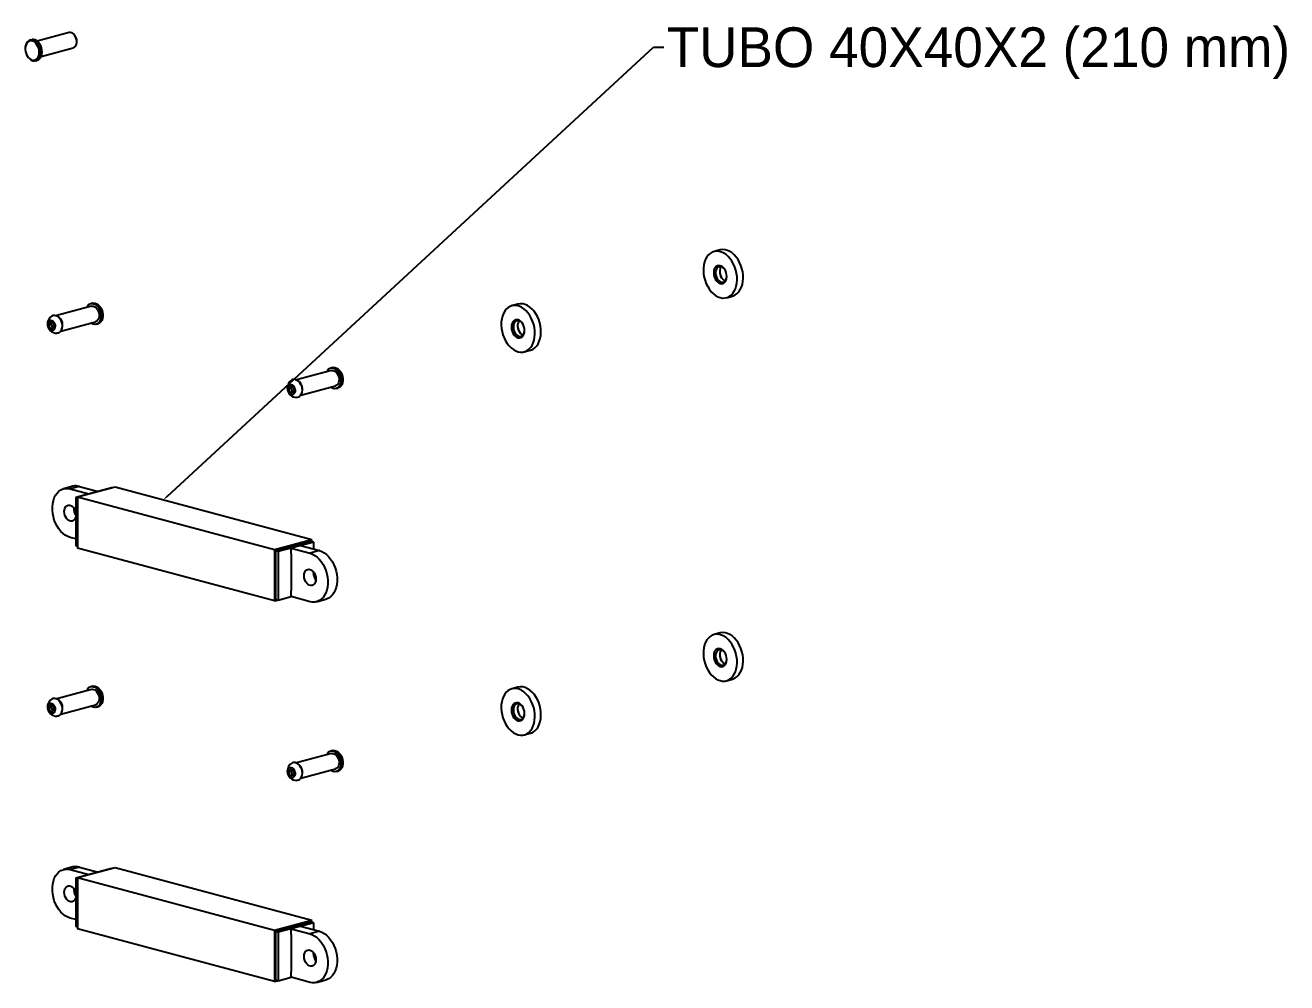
# Model space of a CAD drawing. Header units: millimetres. Extents: x -7982 to 6300, y -38 to 5016.
# Drawn here: x 2353 to 3305, y 2200 to 2923 of the extents above; entities that cross this region are included whole.
import ezdxf
from ezdxf import colors
from ezdxf.entities.mleader import LeaderData, LeaderLine
from ezdxf.math import Vec2, Vec3

# ---------------------------------------------------------------- set-up
doc = ezdxf.new("R2010")
doc.units = ezdxf.units.MM
doc.header["$LTSCALE"] = 15

msp = doc.modelspace()

# ---------------------------------------------------------------- linework, layer by layer
at = {"color": 7, "linetype": 'Continuous', "lineweight": 25}
for p, q in [((2385.81, 2917.34), (2361.72, 2910.89)), ((2390.75, 2914.16), (2390.47, 2914.65)), ((2352.72, 2905.29), (2352.72, 2905.1)), ((2357.72, 2911.88), (2356.3, 2911.51)), ((2364.82, 2899.29), (2388.92, 2905.75)), ((2391.61, 2910.41), (2391.61, 2910.98)), ((2354.14, 2899.8), (2354.23, 2899.64)), ((2360.44, 2896.05), (2361.86, 2896.43)), ((2877.11, 2753.22), (2872.51, 2751.99)), ((2881.83, 2717.22), (2886.42, 2718.45)), ((2402.72, 2710.7), (2376.45, 2703.66)), ((2403.62, 2713.01), (2402.2, 2712.63)), ((2409.92, 2709.26), (2409.83, 2709.42)), ((2411.34, 2703.77), (2411.34, 2703.95)), ((2724.53, 2712.34), (2719.93, 2711.11)), ((2370.51, 2696.46), (2371.21, 2698.88)), ((2370.51, 2696.46), (2372.35, 2696.95)), ((2371.82, 2693.97), (2370.51, 2696.46)), ((2371.21, 2698.88), (2373.23, 2698.82)), ((2371.82, 2693.97), (2373.66, 2694.47)), ((2373.23, 2698.82), (2374.53, 2696.33)), ((2373.99, 2694.47), (2373.66, 2694.47)), ((2374.53, 2696.33), (2373.83, 2693.91)), ((2379.56, 2692.07), (2405.82, 2699.11)), ((2406.34, 2697.17), (2407.76, 2697.55)), ((2373.83, 2693.91), (2371.82, 2693.97)), ((2729.25, 2676.34), (2733.85, 2677.57)), ((2583.74, 2662.2), (2557.47, 2655.16)), ((2584.64, 2664.51), (2583.22, 2664.13)), ((2590.94, 2660.76), (2590.85, 2660.92)), ((2551.5, 2648.41), (2552.5, 2650.57)), ((2551.5, 2648.41), (2553.34, 2648.9)), ((2552.54, 2645.74), (2551.5, 2648.41)), ((2552.5, 2650.57), (2554.54, 2650.06)), ((2554.54, 2650.06), (2555.58, 2647.39)), ((2555.58, 2647.39), (2554.58, 2645.23)), ((2560.58, 2643.57), (2586.84, 2650.61)), ((2587.36, 2648.68), (2588.78, 2649.06)), ((2592.36, 2655.27), (2592.36, 2655.46)), ((2552.54, 2645.74), (2554.38, 2646.23)), ((2554.58, 2645.23), (2552.54, 2645.74)), ((2555, 2646.13), (2554.38, 2646.23)), ((2388.75, 2574.88), (2381.68, 2572.99)), ((2393.67, 2574.84), (2386.59, 2572.94)), ((2386.59, 2572.94), (2400.74, 2569.15)), ((2417.71, 2573.7), (2390.84, 2566.5)), ((2420.54, 2574.28), (2392.25, 2566.71)), ((2393.67, 2574.84), (2407.81, 2571.05)), ((2407.81, 2571.05), (2400.74, 2569.15)), ((2418.03, 2573.61), (2417.71, 2573.7)), ((2569.03, 2534.5), (2420.54, 2574.28)), ((2392.25, 2566.12), (2390.84, 2566.5)), ((2390.84, 2566.5), (2390.84, 2529.89)), ((2540.74, 2526.92), (2392.25, 2566.71)), ((2392.25, 2566.71), (2392.25, 2528.17)), ((2390.84, 2535.19), (2386.59, 2536.33)), ((2569.03, 2534.5), (2540.74, 2526.92)), ((2568.32, 2533.35), (2541.45, 2526.15)), ((2570.44, 2532.78), (2543.57, 2525.58)), ((2570.44, 2532.78), (2568.32, 2533.35)), ((2569.03, 2533.16), (2569.03, 2534.5)), ((2570.44, 2527.48), (2570.44, 2532.78)), ((2392.25, 2529.51), (2390.84, 2529.89)), ((2540.74, 2488.39), (2392.25, 2528.17)), ((2540.74, 2526.92), (2540.74, 2488.39)), ((2543.57, 2525.58), (2541.45, 2526.15)), ((2541.45, 2526.15), (2541.45, 2489.54)), ((2543.57, 2525.58), (2543.57, 2488.97)), ((2560.54, 2530.13), (2553.47, 2528.23)), ((2553.47, 2528.23), (2567.61, 2524.44)), ((2553.47, 2523.9), (2553.47, 2528.23)), ((2553.47, 2523.9), (2553.47, 2495.96)), ((2560.54, 2530.13), (2574.68, 2526.34)), ((2574.68, 2526.34), (2567.61, 2524.44)), ((2570.27, 2509.22), (2570.32, 2510.17)), ((2570.44, 2507.48), (2570.44, 2510.01)), ((2553.47, 2491.62), (2553.47, 2495.96)), ((2540.74, 2488.39), (2543.25, 2489.06)), ((2543.57, 2488.97), (2541.45, 2489.54)), ((2543.57, 2488.97), (2553.47, 2491.62)), ((2567.61, 2487.83), (2553.47, 2491.62)), ((2572.53, 2487.79), (2579.6, 2489.68)), ((2877.11, 2464.19), (2872.51, 2462.96)), ((2881.83, 2428.18), (2886.42, 2429.41)), ((2402.72, 2421.66), (2376.45, 2414.63)), ((2403.62, 2423.98), (2402.2, 2423.6)), ((2409.92, 2420.22), (2409.83, 2420.39)), ((2724.53, 2423.31), (2719.93, 2422.08)), ((2370.51, 2407.43), (2371.21, 2409.85)), ((2371.21, 2409.85), (2373.23, 2409.79)), ((2373.23, 2409.79), (2374.53, 2407.3)), ((2379.56, 2403.04), (2405.82, 2410.07)), ((2406.34, 2408.14), (2407.76, 2408.52)), ((2411.34, 2414.73), (2411.34, 2414.92)), ((2370.51, 2407.43), (2372.35, 2407.92)), ((2371.82, 2404.94), (2370.51, 2407.43)), ((2371.82, 2404.94), (2373.66, 2405.43)), ((2373.83, 2404.88), (2371.82, 2404.94)), ((2373.99, 2405.44), (2373.66, 2405.43)), ((2374.53, 2407.3), (2373.83, 2404.88)), ((2729.25, 2387.31), (2733.85, 2388.54)), ((2583.74, 2373.17), (2557.47, 2366.13)), ((2584.64, 2375.48), (2583.22, 2375.1)), ((2590.94, 2371.73), (2590.85, 2371.89)), ((2551.5, 2359.38), (2552.5, 2361.54)), ((2552.5, 2361.54), (2554.54, 2361.02)), ((2554.54, 2361.02), (2555.58, 2358.35)), ((2560.58, 2354.54), (2586.84, 2361.58)), ((2592.36, 2366.24), (2592.36, 2366.42)), ((2551.5, 2359.38), (2553.34, 2359.87)), ((2552.54, 2356.71), (2551.5, 2359.38)), ((2552.54, 2356.71), (2554.38, 2357.2)), ((2554.58, 2356.2), (2552.54, 2356.71)), ((2555, 2357.09), (2554.38, 2357.2)), ((2555.58, 2358.35), (2554.58, 2356.2)), ((2587.36, 2359.64), (2588.78, 2360.02)), ((2388.75, 2287.62), (2381.68, 2285.73)), ((2393.67, 2287.58), (2386.59, 2285.68)), ((2386.59, 2285.68), (2400.74, 2281.89)), ((2417.71, 2286.44), (2390.84, 2279.24)), ((2420.54, 2287.03), (2392.25, 2279.45)), ((2393.67, 2287.58), (2407.81, 2283.79)), ((2418.03, 2286.35), (2417.71, 2286.44)), ((2569.03, 2247.24), (2420.54, 2287.03)), ((2392.25, 2278.86), (2390.84, 2279.24)), ((2390.84, 2279.24), (2390.84, 2242.63)), ((2540.74, 2239.66), (2392.25, 2279.45)), ((2392.25, 2279.45), (2392.25, 2240.91)), ((2407.81, 2283.79), (2400.74, 2281.89)), ((2390.84, 2247.94), (2386.59, 2249.07)), ((2569.03, 2247.24), (2540.74, 2239.66)), ((2569.03, 2245.9), (2569.03, 2247.24)), ((2392.25, 2242.25), (2390.84, 2242.63)), ((2540.74, 2201.13), (2392.25, 2240.91)), ((2540.74, 2239.66), (2540.74, 2201.13)), ((2568.32, 2246.09), (2541.45, 2238.89)), ((2543.57, 2238.32), (2541.45, 2238.89)), ((2541.45, 2238.89), (2541.45, 2202.28)), ((2570.44, 2245.52), (2543.57, 2238.32)), ((2543.57, 2238.32), (2543.57, 2201.71)), ((2560.54, 2242.87), (2553.47, 2240.97)), ((2553.47, 2240.97), (2567.61, 2237.19)), ((2553.47, 2236.64), (2553.47, 2240.97)), ((2560.54, 2242.87), (2574.68, 2239.08)), ((2574.68, 2239.08), (2567.61, 2237.19)), ((2570.44, 2245.52), (2568.32, 2246.09)), ((2570.44, 2240.22), (2570.44, 2245.52)), ((2553.47, 2236.64), (2553.47, 2208.7)), ((2570.27, 2221.96), (2570.32, 2222.91)), ((2570.44, 2220.23), (2570.44, 2222.75)), ((2553.47, 2204.36), (2553.47, 2208.7)), ((2540.74, 2201.13), (2543.25, 2201.8)), ((2543.57, 2201.71), (2541.45, 2202.28)), ((2543.57, 2201.71), (2553.47, 2204.36)), ((2567.61, 2200.57), (2553.47, 2204.36)), ((2572.53, 2200.53), (2579.6, 2202.42))]:
    msp.add_line(p, q, dxfattribs=at)
at = {"color": 7, "linetype": 'Continuous', "lineweight": 25, "flags": 128}
for points in [[(2391.27, 2912.75), (2390.74, 2914.15), (2389.99, 2915.38), (2389.08, 2916.37), (2388.06, 2917.06), (2387, 2917.4), (2385.96, 2917.38), (2385.81, 2917.34)], [(2391.36, 2912.73), (2390.89, 2913.92), (2390.75, 2914.16)], [(2363.58, 2905.39), (2362.99, 2907), (2362.18, 2908.47), (2361.19, 2909.71), (2360.07, 2910.68), (2358.87, 2911.32), (2357.64, 2911.62), (2356.45, 2911.54), (2355.35, 2911.1), (2354.4, 2910.33), (2353.62, 2909.24), (2353.07, 2907.9), (2352.77, 2906.36), (2352.72, 2905.29)], [(2362.9, 2905.19), (2362.34, 2906.71), (2361.58, 2908.08), (2360.66, 2909.25), (2359.61, 2910.15), (2358.48, 2910.76), (2357.33, 2911.03), (2356.22, 2910.96), (2355.19, 2910.55), (2354.29, 2909.82), (2353.57, 2908.8), (2353.05, 2907.55), (2352.77, 2906.11), (2352.73, 2904.56), (2352.94, 2902.96), (2353.39, 2901.4), (2354.05, 2899.95), (2354.9, 2898.67), (2355.9, 2897.63), (2356.99, 2896.87), (2358.13, 2896.43), (2359.27, 2896.33), (2360.35, 2896.57), (2361.32, 2897.14), (2362.13, 2898.02), (2362.76, 2899.17), (2363.16, 2900.52), (2363.32, 2902.02), (2363.23, 2903.61), (2362.9, 2905.19)], [(2354.23, 2899.64), (2355.05, 2898.44), (2356.11, 2897.32), (2357.27, 2896.51), (2358.49, 2896.04), (2359.71, 2895.93), (2360.86, 2896.19), (2361.89, 2896.8), (2362.76, 2897.74), (2363.43, 2898.96), (2363.85, 2900.41), (2364.03, 2902.01), (2363.93, 2903.7), (2363.58, 2905.39)], [(2365, 2905.76), (2364.4, 2907.38), (2363.59, 2908.84), (2362.6, 2910.09), (2361.48, 2911.06), (2360.28, 2911.7), (2359.06, 2912), (2357.87, 2911.92), (2357.72, 2911.88)], [(2361.86, 2896.43), (2362.27, 2896.57), (2363.31, 2897.18), (2364.18, 2898.12), (2364.84, 2899.34), (2365.27, 2900.78), (2365.44, 2902.39), (2365.35, 2904.07), (2365, 2905.76)], [(2388.92, 2905.75), (2389.26, 2905.87), (2390.14, 2906.43), (2390.85, 2907.32), (2391.34, 2908.48), (2391.58, 2909.82), (2391.56, 2911.28), (2391.27, 2912.75)], [(2391.61, 2910.98), (2391.59, 2911.48), (2391.36, 2912.73)], [(2877.17, 2717.26), (2878.94, 2716.95), (2880.68, 2716.99), (2882.35, 2717.37), (2883.91, 2718.09), (2885.35, 2719.13), (2886.63, 2720.46), (2887.72, 2722.08), (2888.61, 2723.93), (2889.27, 2726), (2889.7, 2728.23), (2889.89, 2730.59), (2889.83, 2733.02), (2889.52, 2735.49), (2888.97, 2737.94), (2888.19, 2740.32), (2887.2, 2742.59), (2886.01, 2744.71), (2884.65, 2746.63), (2883.14, 2748.31), (2881.52, 2749.73), (2879.81, 2750.86), (2878.06, 2751.66), (2876.28, 2752.14), (2874.52, 2752.27), (2872.81, 2752.06), (2871.19, 2751.51), (2869.69, 2750.64), (2868.33, 2749.45), (2867.14, 2747.97), (2866.15, 2746.23), (2865.37, 2744.26), (2864.82, 2742.11), (2864.51, 2739.81), (2864.45, 2737.4), (2864.63, 2734.95), (2865.06, 2732.49), (2865.73, 2730.06), (2866.62, 2727.73), (2867.71, 2725.53), (2868.99, 2723.51), (2870.42, 2721.7), (2871.99, 2720.15), (2873.66, 2718.87), (2875.4, 2717.9), (2877.17, 2717.26)], [(2886.42, 2718.45), (2886.94, 2718.6), (2888.51, 2719.32), (2889.95, 2720.36), (2891.22, 2721.7), (2892.32, 2723.31), (2893.2, 2725.17), (2893.87, 2727.23), (2894.3, 2729.46), (2894.48, 2731.82), (2894.42, 2734.25), (2894.11, 2736.72), (2893.57, 2739.17), (2892.79, 2741.55), (2891.79, 2743.82), (2890.61, 2745.94), (2889.25, 2747.86), (2887.74, 2749.54), (2886.12, 2750.96), (2884.41, 2752.09), (2882.65, 2752.9), (2880.88, 2753.37), (2879.12, 2753.51), (2877.41, 2753.3), (2877.11, 2753.22)], [(2877.17, 2727.86), (2878.27, 2727.73), (2879.32, 2727.95), (2880.25, 2728.5), (2881.04, 2729.36), (2881.63, 2730.48), (2881.99, 2731.81), (2882.12, 2733.28), (2881.99, 2734.81), (2881.63, 2736.33), (2881.04, 2737.77), (2880.25, 2739.05), (2879.32, 2740.1), (2878.27, 2740.88), (2877.17, 2741.35), (2876.07, 2741.47), (2875.02, 2741.25), (2874.08, 2740.7), (2873.3, 2739.84), (2872.71, 2738.72), (2872.34, 2737.4), (2872.22, 2735.93), (2872.34, 2734.39), (2872.71, 2732.87), (2873.3, 2731.43), (2874.08, 2730.16), (2875.02, 2729.1), (2876.07, 2728.32), (2877.17, 2727.86)], [(2880.89, 2738.05), (2880.37, 2738.8), (2879.44, 2739.75), (2878.41, 2740.38), (2877.34, 2740.67), (2876.31, 2740.58), (2875.38, 2740.14), (2874.61, 2739.35), (2874.04, 2738.28), (2873.71, 2736.99), (2873.64, 2735.56), (2873.84, 2734.09), (2874.29, 2732.65), (2874.97, 2731.36), (2875.83, 2730.27), (2876.82, 2729.48), (2877.88, 2729.01), (2877.88, 2729.01)], [(2878.05, 2740.52), (2877.79, 2740.2), (2877.22, 2739.13), (2876.89, 2737.84), (2876.82, 2736.42), (2877.02, 2734.94), (2877.48, 2733.51), (2878.15, 2732.21), (2879.01, 2731.13), (2880, 2730.33), (2880.89, 2729.91)], [(2877.88, 2729.01), (2878.93, 2728.91), (2879.92, 2729.18), (2880.78, 2729.8), (2881.46, 2730.73), (2881.91, 2731.92), (2882.11, 2733.29), (2882.12, 2733.47)], [(2403.62, 2713.01), (2404.16, 2713.11), (2405.37, 2713.06), (2406.59, 2712.65), (2407.77, 2711.89), (2408.85, 2710.82), (2409.79, 2709.49), (2410.53, 2707.97), (2411.04, 2706.32), (2411.31, 2704.62), (2411.31, 2702.95), (2411.05, 2701.4), (2410.54, 2700.02), (2409.8, 2698.89), (2408.87, 2698.06), (2407.79, 2697.56), (2407.76, 2697.55)], [(2372.95, 2703.61), (2373.72, 2703.96), (2374.79, 2704.1)], [(2374.79, 2704.1), (2375.89, 2703.89), (2376.99, 2703.35), (2378.01, 2702.51), (2378.92, 2701.39), (2379.66, 2700.07), (2380.2, 2698.61), (2380.51, 2697.08), (2380.58, 2695.55), (2380.39, 2694.11), (2379.97, 2692.82), (2379.34, 2691.76), (2378.51, 2690.97), (2377.54, 2690.5), (2376.49, 2690.36)], [(2402.75, 2712.73), (2403.96, 2712.68), (2405.18, 2712.27), (2406.36, 2711.51), (2407.44, 2710.44), (2408.37, 2709.11), (2409.11, 2707.59), (2409.63, 2705.94), (2409.89, 2704.24), (2409.9, 2702.58), (2409.64, 2701.02), (2409.12, 2699.64), (2408.39, 2698.51), (2407.45, 2697.68), (2406.38, 2697.18), (2405.2, 2697.05), (2403.98, 2697.28), (2402.77, 2697.87), (2402.34, 2698.17)], [(2402.72, 2710.7), (2403.13, 2710.78), (2404.18, 2710.71), (2405.24, 2710.27), (2406.24, 2709.5), (2407.11, 2708.44), (2407.8, 2707.16), (2408.28, 2705.73), (2408.5, 2704.26), (2408.46, 2702.82), (2408.15, 2701.51), (2407.6, 2700.42), (2406.84, 2699.61), (2405.92, 2699.13), (2405.82, 2699.11)], [(2724.59, 2676.38), (2726.36, 2676.08), (2728.1, 2676.11), (2729.77, 2676.5), (2731.34, 2677.21), (2732.77, 2678.25), (2734.05, 2679.59), (2735.14, 2681.2), (2736.03, 2683.06), (2736.7, 2685.12), (2737.13, 2687.36), (2737.31, 2689.71), (2737.25, 2692.15), (2736.94, 2694.61), (2736.39, 2697.06), (2735.61, 2699.44), (2734.62, 2701.71), (2733.43, 2703.83), (2732.07, 2705.75), (2730.57, 2707.44), (2728.94, 2708.85), (2727.24, 2709.98), (2725.48, 2710.79), (2723.7, 2711.26), (2721.95, 2711.4), (2720.24, 2711.19), (2718.62, 2710.64), (2717.11, 2709.76), (2715.75, 2708.57), (2714.56, 2707.09), (2713.57, 2705.35), (2712.79, 2703.38), (2712.24, 2701.23), (2711.93, 2698.93), (2711.87, 2696.53), (2712.06, 2694.07), (2712.49, 2691.61), (2713.15, 2689.19), (2714.04, 2686.85), (2715.13, 2684.66), (2716.41, 2682.63), (2717.85, 2680.83), (2719.41, 2679.27), (2721.08, 2677.99), (2722.82, 2677.03), (2724.59, 2676.38)], [(2733.85, 2677.57), (2734.36, 2677.73), (2735.93, 2678.44), (2737.37, 2679.48), (2738.65, 2680.82), (2739.74, 2682.43), (2740.63, 2684.29), (2741.29, 2686.35), (2741.72, 2688.59), (2741.91, 2690.94), (2741.85, 2693.38), (2741.54, 2695.84), (2740.99, 2698.29), (2740.21, 2700.67), (2739.22, 2702.95), (2738.03, 2705.06), (2736.67, 2706.98), (2735.16, 2708.67), (2733.54, 2710.09), (2731.83, 2711.21), (2730.08, 2712.02), (2728.3, 2712.49), (2726.54, 2712.63), (2724.83, 2712.42), (2724.53, 2712.34)], [(2372.04, 2700.32), (2372.88, 2700.12), (2373.69, 2699.59), (2374.4, 2698.78), (2374.94, 2697.75), (2375.27, 2696.6), (2375.35, 2695.44), (2375.18, 2694.36), (2374.77, 2693.46), (2374.17, 2692.82), (2373.42, 2692.5), (2372.59, 2692.53), (2371.75, 2692.9), (2370.98, 2693.58), (2370.35, 2694.51), (2369.91, 2695.61), (2369.71, 2696.78), (2369.75, 2697.91), (2370.04, 2698.91), (2370.55, 2699.69), (2371.24, 2700.17), (2372.04, 2700.32)], [(2372.35, 2696.95), (2372.9, 2698.34), (2372.99, 2698.93)], [(2373.66, 2694.47), (2373.09, 2695.89), (2372.35, 2696.95)], [(2724.59, 2686.98), (2725.69, 2686.85), (2726.74, 2687.07), (2727.68, 2687.63), (2728.46, 2688.48), (2729.05, 2689.6), (2729.42, 2690.93), (2729.54, 2692.4), (2729.42, 2693.93), (2729.05, 2695.46), (2728.46, 2696.89), (2727.68, 2698.17), (2726.74, 2699.23), (2725.69, 2700), (2724.59, 2700.47), (2723.49, 2700.6), (2722.44, 2700.38), (2721.51, 2699.82), (2720.72, 2698.97), (2720.13, 2697.85), (2719.77, 2696.52), (2719.64, 2695.05), (2719.77, 2693.52), (2720.13, 2691.99), (2720.72, 2690.56), (2721.51, 2689.28), (2722.44, 2688.22), (2723.49, 2687.45), (2724.59, 2686.98)], [(2728.31, 2697.18), (2727.79, 2697.92), (2726.86, 2698.87), (2725.83, 2699.51), (2724.77, 2699.79), (2723.74, 2699.71), (2722.8, 2699.26), (2722.03, 2698.47), (2721.46, 2697.4), (2721.13, 2696.11), (2721.06, 2694.69), (2721.26, 2693.21), (2721.72, 2691.78), (2722.39, 2690.48), (2723.25, 2689.4), (2724.24, 2688.6), (2725.3, 2688.13), (2725.3, 2688.13)], [(2725.47, 2699.64), (2725.21, 2699.33), (2724.64, 2698.26), (2724.31, 2696.97), (2724.25, 2695.54), (2724.45, 2694.06), (2724.9, 2692.63), (2725.58, 2691.33), (2726.44, 2690.25), (2727.43, 2689.45), (2728.31, 2689.04)], [(2725.3, 2688.13), (2726.35, 2688.03), (2727.34, 2688.3), (2728.2, 2688.92), (2728.88, 2689.86), (2729.33, 2691.05), (2729.53, 2692.42), (2729.54, 2692.6)], [(2583.77, 2664.24), (2584.97, 2664.19), (2586.2, 2663.77), (2587.38, 2663.01), (2588.46, 2661.94), (2589.39, 2660.62), (2590.13, 2659.09), (2590.65, 2657.44), (2590.91, 2655.75), (2590.92, 2654.08), (2590.66, 2652.52), (2590.14, 2651.14), (2589.41, 2650.01), (2588.47, 2649.18), (2587.39, 2648.69), (2586.22, 2648.55), (2585, 2648.79), (2583.79, 2649.38), (2583.36, 2649.68)], [(2583.74, 2662.2), (2584.15, 2662.28), (2585.2, 2662.21), (2586.26, 2661.77), (2587.26, 2661), (2588.13, 2659.94), (2588.82, 2658.66), (2589.3, 2657.23), (2589.52, 2655.76), (2589.47, 2654.32), (2589.17, 2653.02), (2588.62, 2651.92), (2587.86, 2651.11), (2586.94, 2650.64), (2586.84, 2650.61)], [(2584.64, 2664.51), (2585.18, 2664.61), (2586.39, 2664.56), (2587.61, 2664.15), (2588.79, 2663.39), (2589.87, 2662.32), (2590.81, 2661), (2591.55, 2659.47), (2592.06, 2657.82), (2592.33, 2656.12), (2592.33, 2654.46), (2592.07, 2652.9), (2591.56, 2651.52), (2590.82, 2650.39), (2589.89, 2649.56), (2588.81, 2649.07), (2588.78, 2649.06)], [(2553.51, 2651.76), (2554.34, 2651.38), (2555.11, 2650.69), (2555.73, 2649.75), (2556.16, 2648.65), (2556.36, 2647.48), (2556.31, 2646.35), (2556.01, 2645.35), (2555.49, 2644.58), (2554.8, 2644.11), (2554, 2643.97), (2553.16, 2644.18), (2552.35, 2644.73), (2551.64, 2645.55), (2551.11, 2646.58), (2550.79, 2647.73), (2550.72, 2648.9), (2550.9, 2649.97), (2551.31, 2650.86), (2551.92, 2651.49), (2552.67, 2651.8), (2553.51, 2651.76)], [(2553.34, 2648.9), (2554.05, 2650.14), (2554.06, 2650.18)], [(2554.38, 2646.23), (2553.96, 2647.76), (2553.34, 2648.9)], [(2556.59, 2655.49), (2557.69, 2655.05), (2558.74, 2654.28), (2559.69, 2653.24), (2560.48, 2651.98), (2561.09, 2650.55), (2561.46, 2649.03), (2561.6, 2647.49), (2561.49, 2646.02), (2561.14, 2644.68), (2560.56, 2643.55), (2559.79, 2642.67), (2558.86, 2642.1), (2557.82, 2641.87), (2557.5, 2641.86)], [(2386.59, 2536.33), (2384.76, 2536.99), (2382.97, 2537.98), (2381.24, 2539.28), (2379.61, 2540.87), (2378.12, 2542.71), (2376.78, 2544.77), (2375.62, 2547.02), (2374.67, 2549.41), (2373.93, 2551.9), (2373.44, 2554.44), (2373.19, 2556.98), (2373.19, 2559.48), (2373.44, 2561.88), (2373.93, 2564.16), (2374.67, 2566.25), (2375.62, 2568.13), (2376.78, 2569.76), (2378.12, 2571.11), (2379.61, 2572.15), (2381.24, 2572.86), (2382.97, 2573.23), (2384.76, 2573.26), (2386.59, 2572.94)], [(2390.84, 2551.81), (2390.51, 2550.79), (2389.9, 2549.76), (2389.1, 2549.01), (2388.16, 2548.59), (2387.13, 2548.52), (2386.06, 2548.8), (2385.03, 2549.43), (2384.08, 2550.35), (2383.29, 2551.53), (2382.68, 2552.89), (2382.3, 2554.35), (2382.17, 2555.82), (2382.3, 2557.23), (2382.68, 2558.48), (2383.29, 2559.52), (2384.08, 2560.26), (2385.03, 2560.69), (2386.06, 2560.76), (2387.13, 2560.47), (2388.16, 2559.85), (2389.1, 2558.92), (2389.9, 2557.74), (2390.51, 2556.39), (2390.84, 2555.19)], [(2567.61, 2524.44), (2569.44, 2523.78), (2571.24, 2522.79), (2572.97, 2521.5), (2574.59, 2519.91), (2576.09, 2518.07), (2577.43, 2516), (2578.59, 2513.76), (2579.54, 2511.37), (2580.27, 2508.88), (2580.77, 2506.34), (2581.02, 2503.8), (2581.02, 2501.3), (2580.77, 2498.89), (2580.27, 2496.62), (2579.54, 2494.52), (2578.59, 2492.64), (2577.43, 2491.01), (2576.09, 2489.67), (2574.59, 2488.63), (2572.97, 2487.92), (2571.24, 2487.54), (2569.44, 2487.51), (2567.61, 2487.83)], [(2574.68, 2526.34), (2576.51, 2525.68), (2578.31, 2524.69), (2580.04, 2523.39), (2581.67, 2521.8), (2583.16, 2519.96), (2584.5, 2517.9), (2585.66, 2515.65), (2586.61, 2513.26), (2587.34, 2510.77), (2587.84, 2508.23), (2588.09, 2505.69), (2588.09, 2503.19), (2587.84, 2500.79), (2587.34, 2498.51), (2586.61, 2496.42), (2585.66, 2494.54), (2584.5, 2492.91), (2583.16, 2491.56), (2581.67, 2490.52), (2580.04, 2489.81), (2579.6, 2489.68)], [(2563.19, 2507.32), (2563.32, 2508.73), (2563.7, 2509.99), (2564.31, 2511.02), (2565.1, 2511.77), (2566.05, 2512.19), (2567.08, 2512.26), (2568.15, 2511.97), (2569.18, 2511.35), (2570.12, 2510.42), (2570.92, 2509.25), (2571.53, 2507.89), (2571.9, 2506.43), (2572.03, 2504.96), (2571.9, 2503.55), (2571.53, 2502.29), (2570.92, 2501.26), (2570.12, 2500.51), (2569.18, 2500.09), (2568.15, 2500.02), (2567.08, 2500.3), (2566.05, 2500.93), (2565.1, 2501.86), (2564.31, 2503.03), (2563.7, 2504.39), (2563.32, 2505.85), (2563.19, 2507.32)], [(2877.17, 2428.23), (2878.94, 2427.92), (2880.68, 2427.96), (2882.35, 2428.34), (2883.91, 2429.06), (2885.35, 2430.09), (2886.63, 2431.43), (2887.72, 2433.04), (2888.61, 2434.9), (2889.27, 2436.97), (2889.7, 2439.2), (2889.89, 2441.56), (2889.83, 2443.99), (2889.52, 2446.46), (2888.97, 2448.9), (2888.19, 2451.29), (2887.2, 2453.56), (2886.01, 2455.67), (2884.65, 2457.59), (2883.14, 2459.28), (2881.52, 2460.7), (2879.81, 2461.82), (2878.06, 2462.63), (2876.28, 2463.11), (2874.52, 2463.24), (2872.81, 2463.03), (2871.19, 2462.48), (2869.69, 2461.6), (2868.33, 2460.41), (2867.14, 2458.93), (2866.15, 2457.19), (2865.37, 2455.23), (2864.82, 2453.07), (2864.51, 2450.77), (2864.45, 2448.37), (2864.63, 2445.92), (2865.06, 2443.45), (2865.73, 2441.03), (2866.62, 2438.7), (2867.71, 2436.5), (2868.99, 2434.48), (2870.42, 2432.67), (2871.99, 2431.11), (2873.66, 2429.84), (2875.4, 2428.87), (2877.17, 2428.23)], [(2886.42, 2429.41), (2886.94, 2429.57), (2888.51, 2430.29), (2889.95, 2431.32), (2891.22, 2432.66), (2892.32, 2434.28), (2893.2, 2436.13), (2893.87, 2438.2), (2894.3, 2440.43), (2894.48, 2442.79), (2894.42, 2445.22), (2894.11, 2447.69), (2893.57, 2450.13), (2892.79, 2452.52), (2891.79, 2454.79), (2890.61, 2456.91), (2889.25, 2458.83), (2887.74, 2460.51), (2886.12, 2461.93), (2884.41, 2463.05), (2882.65, 2463.86), (2880.88, 2464.34), (2879.12, 2464.47), (2877.41, 2464.26), (2877.11, 2464.19)], [(2877.17, 2438.82), (2878.27, 2438.7), (2879.32, 2438.92), (2880.25, 2439.47), (2881.04, 2440.33), (2881.63, 2441.45), (2881.99, 2442.78), (2882.12, 2444.24), (2881.99, 2445.78), (2881.63, 2447.3), (2881.04, 2448.74), (2880.25, 2450.01), (2879.32, 2451.07), (2878.27, 2451.85), (2877.17, 2452.31), (2876.07, 2452.44), (2875.02, 2452.22), (2874.08, 2451.67), (2873.3, 2450.81), (2872.71, 2449.69), (2872.34, 2448.36), (2872.22, 2446.89), (2872.34, 2445.36), (2872.71, 2443.84), (2873.3, 2442.4), (2874.08, 2441.12), (2875.02, 2440.07), (2876.07, 2439.29), (2877.17, 2438.82)], [(2880.89, 2449.02), (2880.37, 2449.77), (2879.44, 2450.71), (2878.41, 2451.35), (2877.34, 2451.64), (2876.31, 2451.55), (2875.38, 2451.1), (2874.61, 2450.32), (2874.04, 2449.25), (2873.71, 2447.96), (2873.64, 2446.53), (2873.84, 2445.05), (2874.29, 2443.62), (2874.97, 2442.32), (2875.83, 2441.24), (2876.82, 2440.44), (2877.88, 2439.98), (2877.88, 2439.98)], [(2878.05, 2451.49), (2877.79, 2451.17), (2877.22, 2450.1), (2876.89, 2448.81), (2876.82, 2447.38), (2877.02, 2445.91), (2877.48, 2444.47), (2878.15, 2443.17), (2879.01, 2442.09), (2880, 2441.29), (2880.89, 2440.88)], [(2877.88, 2439.98), (2878.93, 2439.88), (2879.92, 2440.15), (2880.78, 2440.77), (2881.46, 2441.7), (2881.91, 2442.89), (2882.11, 2444.26), (2882.12, 2444.44)], [(2402.75, 2423.7), (2403.96, 2423.65), (2405.18, 2423.23), (2406.36, 2422.48), (2407.44, 2421.41), (2408.37, 2420.08), (2409.11, 2418.56), (2409.63, 2416.91), (2409.89, 2415.21), (2409.9, 2413.54), (2409.64, 2411.98), (2409.12, 2410.61), (2408.39, 2409.48), (2407.45, 2408.64), (2406.38, 2408.15), (2405.2, 2408.02), (2403.98, 2408.25), (2402.77, 2408.84), (2402.34, 2409.14)], [(2402.72, 2421.66), (2403.13, 2421.74), (2404.18, 2421.67), (2405.24, 2421.24), (2406.24, 2420.47), (2407.11, 2419.41), (2407.8, 2418.12), (2408.28, 2416.7), (2408.5, 2415.22), (2408.46, 2413.79), (2408.15, 2412.48), (2407.6, 2411.39), (2406.84, 2410.58), (2405.92, 2410.1), (2405.82, 2410.07)], [(2403.62, 2423.98), (2404.16, 2424.08), (2405.37, 2424.03), (2406.59, 2423.61), (2407.77, 2422.85), (2408.85, 2421.79), (2409.79, 2420.46), (2410.53, 2418.94), (2411.04, 2417.29), (2411.31, 2415.59), (2411.31, 2413.92), (2411.05, 2412.36), (2410.54, 2410.99), (2409.8, 2409.86), (2408.87, 2409.02), (2407.79, 2408.53), (2407.76, 2408.52)], [(2724.59, 2387.35), (2726.36, 2387.04), (2728.1, 2387.08), (2729.77, 2387.46), (2731.34, 2388.18), (2732.77, 2389.22), (2734.05, 2390.55), (2735.14, 2392.17), (2736.03, 2394.02), (2736.7, 2396.09), (2737.13, 2398.32), (2737.31, 2400.68), (2737.25, 2403.11), (2736.94, 2405.58), (2736.39, 2408.03), (2735.61, 2410.41), (2734.62, 2412.68), (2733.43, 2414.8), (2732.07, 2416.72), (2730.57, 2418.4), (2728.94, 2419.82), (2727.24, 2420.95), (2725.48, 2421.75), (2723.7, 2422.23), (2721.95, 2422.36), (2720.24, 2422.15), (2718.62, 2421.6), (2717.11, 2420.73), (2715.75, 2419.54), (2714.56, 2418.06), (2713.57, 2416.32), (2712.79, 2414.35), (2712.24, 2412.2), (2711.93, 2409.9), (2711.87, 2407.49), (2712.06, 2405.04), (2712.49, 2402.58), (2713.15, 2400.15), (2714.04, 2397.82), (2715.13, 2395.62), (2716.41, 2393.6), (2717.85, 2391.79), (2719.41, 2390.24), (2721.08, 2388.96), (2722.82, 2387.99), (2724.59, 2387.35)], [(2733.85, 2388.54), (2734.36, 2388.69), (2735.93, 2389.41), (2737.37, 2390.45), (2738.65, 2391.79), (2739.74, 2393.4), (2740.63, 2395.26), (2741.29, 2397.32), (2741.72, 2399.55), (2741.91, 2401.91), (2741.85, 2404.34), (2741.54, 2406.81), (2740.99, 2409.26), (2740.21, 2411.64), (2739.22, 2413.91), (2738.03, 2416.03), (2736.67, 2417.95), (2735.16, 2419.63), (2733.54, 2421.05), (2731.83, 2422.18), (2730.08, 2422.99), (2728.3, 2423.46), (2726.54, 2423.6), (2724.83, 2423.39), (2724.53, 2423.31)], [(2372.04, 2411.29), (2372.88, 2411.09), (2373.69, 2410.56), (2374.4, 2409.74), (2374.94, 2408.72), (2375.27, 2407.57), (2375.35, 2406.4), (2375.18, 2405.32), (2374.77, 2404.42), (2374.17, 2403.79), (2373.42, 2403.47), (2372.59, 2403.49), (2371.75, 2403.86), (2370.98, 2404.54), (2370.35, 2405.48), (2369.91, 2406.57), (2369.71, 2407.74), (2369.75, 2408.88), (2370.04, 2409.88), (2370.55, 2410.66), (2371.24, 2411.14), (2372.04, 2411.29)], [(2372.35, 2407.92), (2372.9, 2409.31), (2372.99, 2409.89)], [(2372.95, 2414.58), (2373.72, 2414.93), (2374.79, 2415.07)], [(2374.79, 2415.07), (2375.89, 2414.86), (2376.99, 2414.32), (2378.01, 2413.47), (2378.92, 2412.36), (2379.66, 2411.04), (2380.2, 2409.58), (2380.51, 2408.04), (2380.58, 2406.52), (2380.39, 2405.08), (2379.97, 2403.79), (2379.34, 2402.73), (2378.51, 2401.94), (2377.54, 2401.46), (2376.49, 2401.32)], [(2724.59, 2397.95), (2725.69, 2397.82), (2726.74, 2398.04), (2727.68, 2398.59), (2728.46, 2399.45), (2729.05, 2400.57), (2729.42, 2401.9), (2729.54, 2403.37), (2729.42, 2404.9), (2729.05, 2406.42), (2728.46, 2407.86), (2727.68, 2409.14), (2726.74, 2410.19), (2725.69, 2410.97), (2724.59, 2411.44), (2723.49, 2411.56), (2722.44, 2411.34), (2721.51, 2410.79), (2720.72, 2409.93), (2720.13, 2408.81), (2719.77, 2407.49), (2719.64, 2406.02), (2719.77, 2404.48), (2720.13, 2402.96), (2720.72, 2401.52), (2721.51, 2400.25), (2722.44, 2399.19), (2723.49, 2398.41), (2724.59, 2397.95)], [(2728.31, 2408.14), (2727.79, 2408.89), (2726.86, 2409.84), (2725.83, 2410.47), (2724.77, 2410.76), (2723.74, 2410.67), (2722.8, 2410.23), (2722.03, 2409.44), (2721.46, 2408.37), (2721.13, 2407.08), (2721.06, 2405.65), (2721.26, 2404.18), (2721.72, 2402.74), (2722.39, 2401.45), (2723.25, 2400.36), (2724.24, 2399.56), (2725.3, 2399.1), (2725.3, 2399.1)], [(2725.47, 2410.61), (2725.21, 2410.29), (2724.64, 2409.22), (2724.31, 2407.93), (2724.25, 2406.51), (2724.45, 2405.03), (2724.9, 2403.6), (2725.58, 2402.3), (2726.44, 2401.22), (2727.43, 2400.42), (2728.31, 2400)], [(2373.66, 2405.43), (2373.09, 2406.86), (2372.35, 2407.92)], [(2725.3, 2399.1), (2726.35, 2399), (2727.34, 2399.27), (2728.2, 2399.89), (2728.88, 2400.82), (2729.33, 2402.01), (2729.53, 2403.38), (2729.54, 2403.56)], [(2583.77, 2375.2), (2584.97, 2375.15), (2586.2, 2374.74), (2587.38, 2373.98), (2588.46, 2372.91), (2589.39, 2371.58), (2590.13, 2370.06), (2590.65, 2368.41), (2590.91, 2366.71), (2590.92, 2365.05), (2590.66, 2363.49), (2590.14, 2362.11), (2589.41, 2360.98), (2588.47, 2360.15), (2587.39, 2359.65), (2586.22, 2359.52), (2585, 2359.75), (2583.79, 2360.34), (2583.36, 2360.64)], [(2583.74, 2373.17), (2584.15, 2373.24), (2585.2, 2373.18), (2586.26, 2372.74), (2587.26, 2371.97), (2588.13, 2370.91), (2588.82, 2369.63), (2589.3, 2368.2), (2589.52, 2366.73), (2589.47, 2365.29), (2589.17, 2363.98), (2588.62, 2362.89), (2587.86, 2362.08), (2586.94, 2361.6), (2586.84, 2361.58)], [(2584.64, 2375.48), (2585.18, 2375.58), (2586.39, 2375.53), (2587.61, 2375.12), (2588.79, 2374.36), (2589.87, 2373.29), (2590.81, 2371.96), (2591.55, 2370.44), (2592.06, 2368.79), (2592.33, 2367.09), (2592.33, 2365.42), (2592.07, 2363.87), (2591.56, 2362.49), (2590.82, 2361.36), (2589.89, 2360.53), (2588.81, 2360.03), (2588.78, 2360.02)], [(2553.51, 2362.73), (2554.34, 2362.35), (2555.11, 2361.66), (2555.73, 2360.72), (2556.16, 2359.62), (2556.36, 2358.45), (2556.31, 2357.31), (2556.01, 2356.32), (2555.49, 2355.55), (2554.8, 2355.08), (2554, 2354.94), (2553.16, 2355.15), (2552.35, 2355.69), (2551.64, 2356.52), (2551.11, 2357.55), (2550.79, 2358.7), (2550.72, 2359.86), (2550.9, 2360.94), (2551.31, 2361.83), (2551.92, 2362.46), (2552.67, 2362.77), (2553.51, 2362.73)], [(2553.34, 2359.87), (2554.05, 2361.11), (2554.06, 2361.14)], [(2556.59, 2366.46), (2557.69, 2366.01), (2558.74, 2365.25), (2559.69, 2364.21), (2560.48, 2362.94), (2561.09, 2361.51), (2561.46, 2359.99), (2561.6, 2358.46), (2561.49, 2356.98), (2561.14, 2355.65), (2560.56, 2354.51), (2559.79, 2353.64), (2558.86, 2353.07), (2557.82, 2352.83), (2557.5, 2352.83)], [(2554.38, 2357.2), (2553.96, 2358.73), (2553.34, 2359.87)], [(2386.59, 2249.07), (2384.76, 2249.73), (2382.97, 2250.72), (2381.24, 2252.02), (2379.61, 2253.61), (2378.12, 2255.45), (2376.78, 2257.51), (2375.62, 2259.76), (2374.67, 2262.15), (2373.93, 2264.64), (2373.44, 2267.18), (2373.19, 2269.72), (2373.19, 2272.22), (2373.44, 2274.63), (2373.93, 2276.9), (2374.67, 2279), (2375.62, 2280.87), (2376.78, 2282.5), (2378.12, 2283.85), (2379.61, 2284.89), (2381.24, 2285.6), (2382.97, 2285.98), (2384.76, 2286), (2386.59, 2285.68)], [(2390.84, 2264.55), (2390.51, 2263.53), (2389.9, 2262.5), (2389.1, 2261.75), (2388.16, 2261.33), (2387.13, 2261.26), (2386.06, 2261.54), (2385.03, 2262.17), (2384.08, 2263.09), (2383.29, 2264.27), (2382.68, 2265.63), (2382.3, 2267.09), (2382.17, 2268.56), (2382.3, 2269.97), (2382.68, 2271.22), (2383.29, 2272.26), (2384.08, 2273.01), (2385.03, 2273.43), (2386.06, 2273.5), (2387.13, 2273.21), (2388.16, 2272.59), (2389.1, 2271.66), (2389.9, 2270.48), (2390.51, 2269.13), (2390.84, 2267.93)], [(2567.61, 2237.19), (2569.44, 2236.53), (2571.24, 2235.54), (2572.97, 2234.24), (2574.59, 2232.65), (2576.09, 2230.81), (2577.43, 2228.74), (2578.59, 2226.5), (2579.54, 2224.11), (2580.27, 2221.62), (2580.77, 2219.08), (2581.02, 2216.54), (2581.02, 2214.04), (2580.77, 2211.63), (2580.27, 2209.36), (2579.54, 2207.26), (2578.59, 2205.38), (2577.43, 2203.76), (2576.09, 2202.41), (2574.59, 2201.37), (2572.97, 2200.66), (2571.24, 2200.28), (2569.44, 2200.26), (2567.61, 2200.57)], [(2574.68, 2239.08), (2576.51, 2238.42), (2578.31, 2237.43), (2580.04, 2236.13), (2581.67, 2234.55), (2583.16, 2232.7), (2584.5, 2230.64), (2585.66, 2228.39), (2586.61, 2226), (2587.34, 2223.51), (2587.84, 2220.98), (2588.09, 2218.43), (2588.09, 2215.93), (2587.84, 2213.53), (2587.34, 2211.25), (2586.61, 2209.16), (2585.66, 2207.28), (2584.5, 2205.65), (2583.16, 2204.3), (2581.67, 2203.26), (2580.04, 2202.55), (2579.6, 2202.42)], [(2563.19, 2220.06), (2563.32, 2221.47), (2563.7, 2222.73), (2564.31, 2223.76), (2565.1, 2224.51), (2566.05, 2224.93), (2567.08, 2225), (2568.15, 2224.72), (2569.18, 2224.09), (2570.12, 2223.16), (2570.92, 2221.99), (2571.53, 2220.63), (2571.9, 2219.17), (2572.03, 2217.7), (2571.9, 2216.29), (2571.53, 2215.03), (2570.92, 2214), (2570.12, 2213.25), (2569.18, 2212.83), (2568.15, 2212.76), (2567.08, 2213.05), (2566.05, 2213.67), (2565.1, 2214.6), (2564.31, 2215.77), (2563.7, 2217.13), (2563.32, 2218.59), (2563.19, 2220.06)]]:
    msp.add_lwpolyline(points, dxfattribs=at)
at = {"color": 7, "linetype": 'Continuous', "lineweight": 25}
for centre, radius, start, end in [((2886.85, 2737.2), 10.03, 180.20329, 209.79263), ((2376.59, 2697.56), 7.04, 121.07228, 187.40863), ((2403.49, 2708.29), 4.5, 99.48124, 160.93382), ((2400.59, 2703.91), 10.76, 0.21413, 29.78179), ((2376.66, 2697.47), 7.1, 186.62667, 268.55954), ((2373.48, 2696.65), 7.49, 332.50372, 57.4922), ((2734.3, 2696.33), 10.06, 181.36987, 208.62606), ((2584.51, 2659.8), 4.5, 99.48124, 160.93382), ((2581.61, 2655.42), 10.76, 0.21413, 29.78179), ((2557.46, 2649.14), 6.89, 120.59124, 181.38939), ((2557.66, 2648.98), 7.09, 180.06627, 268.54085), ((2555.72, 2652.25), 3.36, 74.8877, 121.70862), ((2554.5, 2648.16), 7.49, 332.5037, 57.49223), ((2391.12, 2565.78), 9.41, 74.3038, 104.59303), ((2397.99, 2557.69), 8.74, 173.5542, 215.09035), ((2579.09, 2509.22), 8.82, 180.02964, 216.27956), ((2886.87, 2448.17), 10.06, 181.3669, 208.62901), ((2403.49, 2419.26), 4.5, 99.48124, 160.93382), ((2400.59, 2414.88), 10.76, 0.21413, 29.78179), ((2376.59, 2408.53), 7.04, 121.07228, 187.40863), ((2373.48, 2407.62), 7.49, 332.50371, 57.49221), ((2376.66, 2408.44), 7.1, 186.62667, 268.55954), ((2734.3, 2407.29), 10.06, 181.36865, 208.62728), ((2584.51, 2370.76), 4.5, 99.48124, 160.93382), ((2581.61, 2366.38), 10.76, 0.21413, 29.78179), ((2557.46, 2360.1), 6.89, 120.59124, 181.38939), ((2555.72, 2363.22), 3.36, 74.8877, 121.70862), ((2554.5, 2359.12), 7.49, 332.50369, 57.49223), ((2557.66, 2359.94), 7.09, 180.06627, 268.54085), ((2391.12, 2278.52), 9.41, 74.3038, 104.59303), ((2397.99, 2270.43), 8.74, 173.5542, 215.09035), ((2579.09, 2221.96), 8.82, 180.02964, 216.27956)]:
    msp.add_arc(centre, radius, start, end, dxfattribs=at)

# ---------------------------------------------------------------- leaders
ml = msp.add_multileader_mtext('Standard')
ml.set_content('TUBO 40X40X2 (210 mm)', color=256)
ml.set_leader_properties()
ml.build(insert=Vec2(0, 0))
ml.multileader.update_dxf_attribs({"text_right_attachment_type": 6})
ctx = ml.context
ctx.base_point, ctx.char_height, ctx.plane_origin = Vec3(2834.73, 2906.2), 30, Vec3(2456.85, 2564.56)
ctx.right_attachment = 6
notes = []
notes.append((ctx, [(0, (1, 1, 0), (2826.73, 2906.2), (1, 0), 8, [(0, [(2456.85, 2564.56)], 0, [])])]))
ctx.mtext.insert, ctx.mtext.flow_direction = Vec3(2836.73, 2921.2), 5
for ctx, leaders in notes:
    for number, flags, end, landing, length, lines in leaders:
        leader = LeaderData()
        leader.index, (leader.has_last_leader_line, leader.has_dogleg_vector, leader.attachment_direction) = number, flags
        leader.last_leader_point, leader.dogleg_vector, leader.dogleg_length = Vec3(end), Vec3(landing), length
        for number, points, colour, breaks in lines:
            line = LeaderLine()
            line.index, line.vertices, line.color, line.breaks = number, Vec3.list(points), colors.encode_raw_color(colour), breaks
            leader.lines.append(line)
        ctx.leaders.append(leader)

doc.saveas('drawing.dxf')
